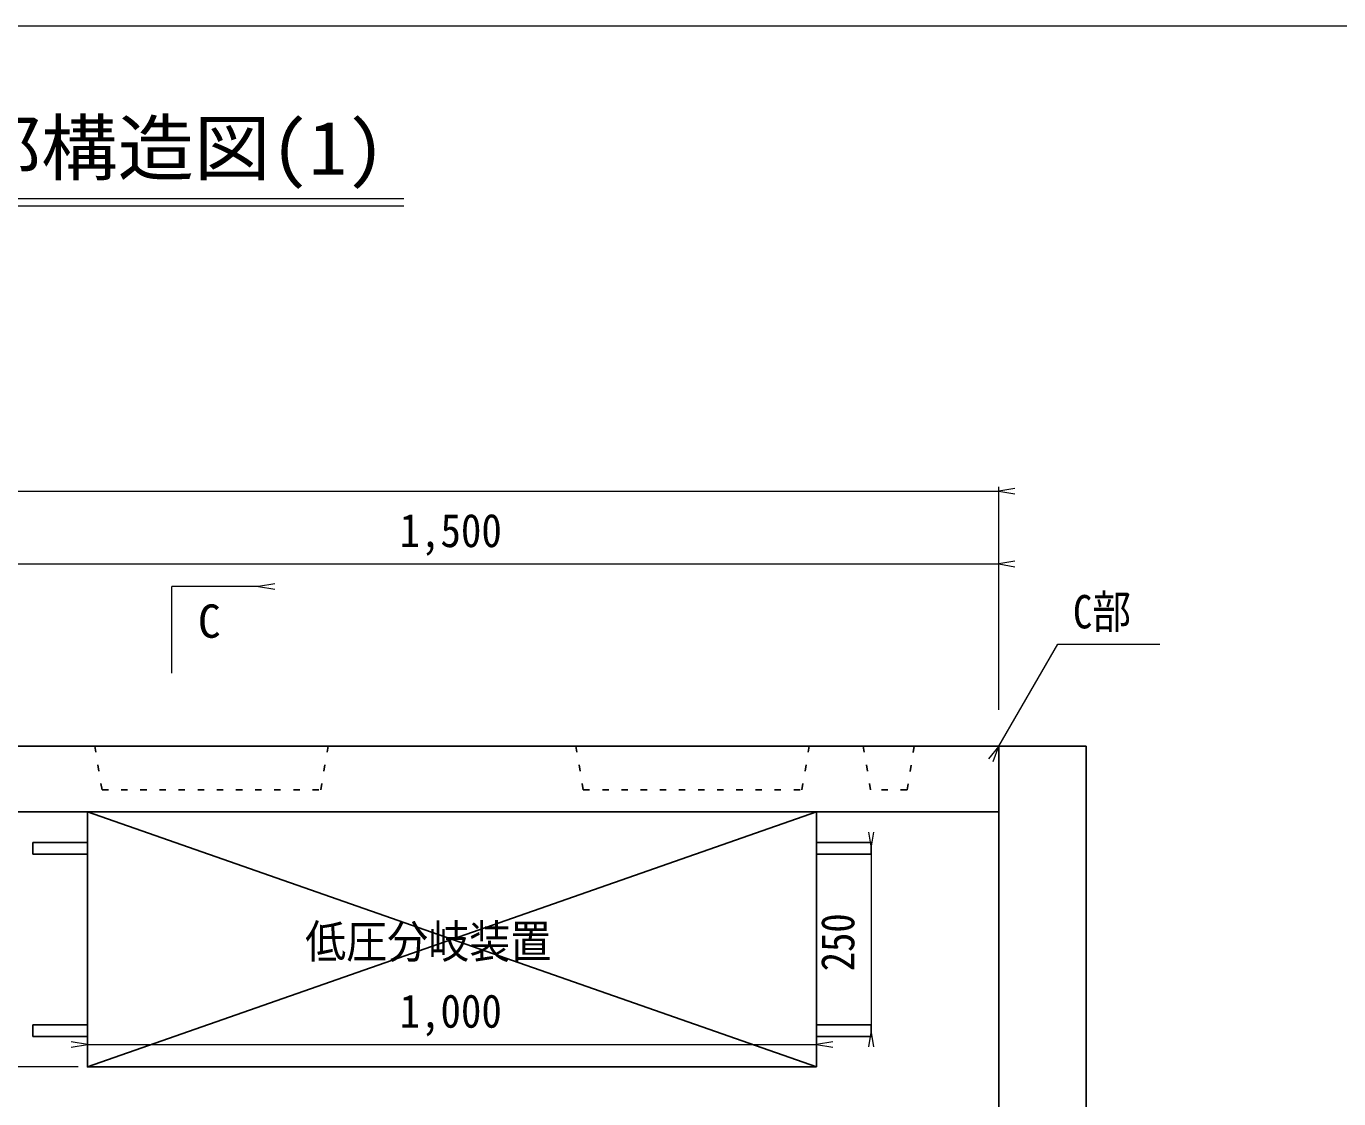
# Model space of a CAD drawing. Units: millimetres at full size, sheet at 1:25. Extents: x -4925 to 5056, y -3512 to 3512.
# Drawn here: x 7 to 1808, y 2041 to 3512 of the extents above; entities that cross this region are included whole.
import ezdxf
from ezdxf.enums import TextEntityAlignment as Align

# ---------------------------------------------------------------- set-up
doc = ezdxf.new("R2010")
doc.units = ezdxf.units.MM
doc.header["$LTSCALE"] = 25
doc.linetypes.add('USER1', pattern=[1.05, 0.35, -0.7])
for name, color, linetype, lineweight in [('0-1_ﾚｲﾔ2', 5, 'Continuous', 25), ('0-3_ﾚｲﾔ4', 6, 'Continuous', 25), ('0-C_ﾚｲﾔ13', 3, 'Continuous', 13), ('0-E_寸法', 3, 'Continuous', 13)]:
    doc.layers.add(name, color=color, linetype=linetype, lineweight=lineweight)
doc.layers.add('0-7_文字', color=3, linetype='Continuous')
doc.styles.add('ＭＳ ゴシック', font='')
doc.styles.get('ＭＳ ゴシック').set_extended_font_data('MS Gothic')

# ---------------------------------------------------------------- blocks, each defined once
blk = doc.blocks.new('open_arrow')
at = {"color": 0, "linetype": 'Continuous', "lineweight": -2}
blk.add_lwpolyline([(7.5, 1.25), (0, 0), (7.5, -1.25)], dxfattribs=at)

msp = doc.modelspace()

# ---------------------------------------------------------------- linework, layer by layer
at = {"layer": '0-1_ﾚｲﾔ2'}
for p, q in [((-4078.76, 2524.79), (1461.24, 2524.79)), ((1341.24, 1144.79), (1341.24, 2524.79)), ((1461.24, 1144.79), (1461.24, 2524.79)), ((-3958.76, 2434.79), (1341.24, 2434.79)), ((91.24, 2434.79), (1091.24, 2084.79)), ((91.24, 2084.79), (1091.24, 2434.79)), ((1091.24, 2434.79), (1091.24, 2084.79)), ((16.24, 2392.79), (91.24, 2392.79)), ((16.24, 2376.79), (16.24, 2392.79)), ((16.24, 2376.79), (91.24, 2376.79)), ((1166.24, 2376.79), (1091.24, 2376.79)), ((16.24, 2126.79), (16.24, 2142.79)), ((16.24, 2142.79), (91.24, 2142.79)), ((1166.24, 2142.79), (1091.24, 2142.79)), ((1166.24, 2126.79), (1166.24, 2142.79)), ((16.24, 2126.79), (91.24, 2126.79)), ((1166.24, 2126.79), (1091.24, 2126.79))]:
    msp.add_line(p, q, dxfattribs=at)
for points in [[(1091.24, 2084.79), (91.24, 2084.79), (91.24, 2434.79)], [(1166.24, 2376.79), (1166.24, 2392.79), (1091.24, 2392.79)]]:
    msp.add_lwpolyline(points, dxfattribs=at)
at = {"layer": '0-3_ﾚｲﾔ4', "linetype": 'USER1'}
for p, q in [((111.24, 2464.79), (101.24, 2524.79)), ((411.24, 2464.79), (421.24, 2524.79)), ((771.24, 2464.79), (761.24, 2524.79)), ((1071.24, 2464.79), (1081.24, 2524.79)), ((1165.35, 2464.79), (1155.35, 2524.79)), ((1225.35, 2524.79), (1215.35, 2464.79)), ((111.24, 2464.79), (411.24, 2464.79)), ((771.24, 2464.79), (1071.24, 2464.79)), ((1215.35, 2464.79), (1165.35, 2464.79))]:
    msp.add_line(p, q, dxfattribs=at)
at = {"layer": '0-C_ﾚｲﾔ13'}
for p, q in [((1341.24, 2574.79), (1341.24, 2880.79)), ((-158.76, 2874.79), (1341.24, 2874.79)), ((-3958.76, 2774.79), (1341.24, 2774.79)), ((207.02, 2624.79), (207.02, 2743.79)), ((1422.07, 2664.79), (1562.07, 2664.79)), ((78.74, 2084.79), (-39.76, 2084.79))]:
    msp.add_line(p, q, dxfattribs=at)
msp.add_lwpolyline([(5050, 3512.5), (-4925, 3512.5), (-4925, -3512.5), (5050, -3512.5)], close=True, dxfattribs=at)
at = {"layer": '0-E_寸法'}
for p, q in [((-525, 3276.11), (525, 3276.11)), ((-525, 3266.11), (525, 3266.11)), ((-3958.76, 2874.79), (1341.24, 2874.79)), ((-158.76, 2774.79), (1341.24, 2774.79)), ((326.02, 2743.79), (207.02, 2743.79)), ((1341.24, 2524.79), (1422.07, 2664.79)), ((1166.24, 2384.79), (1166.24, 2134.79)), ((91.24, 2115.52), (1091.24, 2115.52))]:
    msp.add_line(p, q, dxfattribs=at)

# ---------------------------------------------------------------- block references
at = {"layer": '0-E_寸法', "xscale": 2.96, "yscale": 2.96}
for p in [(1341.24, 2874.79), (1341.24, 2774.79), (326.02, 2743.79), (1091.24, 2115.52)]:
    msp.add_blockref('open_arrow', p, dxfattribs=at)
for p, rotation in [((1341.24, 2524.79), 240), ((1166.24, 2384.79), 90), ((1166.24, 2134.79), 270), ((91.24, 2115.52), 180)]:
    msp.add_blockref('open_arrow', p, dxfattribs=dict(at, rotation=rotation))

# ---------------------------------------------------------------- texts
at = {"layer": '0-7_文字', "style": 'ＭＳ ゴシック'}
for s, height, width, p in [('電力特殊部構造図(1)', 73.31, 1.05, (-497.5, 3286.83)), ('C部', 45.82, 0.85, (1442.94, 2672.7)), ('低圧分岐装置', 45.82, 0.9, (389.83, 2220.28))]:
    msp.add_text(s, height=height, dxfattribs=dict(at, width=width)).set_placement(p, align=Align.BOTTOM_LEFT)
msp.add_text('C', height=45.82, dxfattribs=at).set_placement((242.76, 2659.79), align=Align.BOTTOM_LEFT)
at = {"layer": '0-E_寸法', "style": 'ＭＳ ゴシック', "width": 0.9}
for s, p in [('1,500', (519.36, 2784.17)), ('1,000', (519.36, 2124.89))]:
    msp.add_text(s, height=45.82, dxfattribs=at).set_placement(p, align=Align.BOTTOM_LEFT)
at = {"layer": '0-E_寸法', "style": 'ＭＳ ゴシック', "width": 0.85}
msp.add_text('250', height=45.82, rotation=90, dxfattribs=at).set_placement((1156.86, 2216.04), align=Align.BOTTOM_LEFT)

doc.saveas('drawing.dxf')
